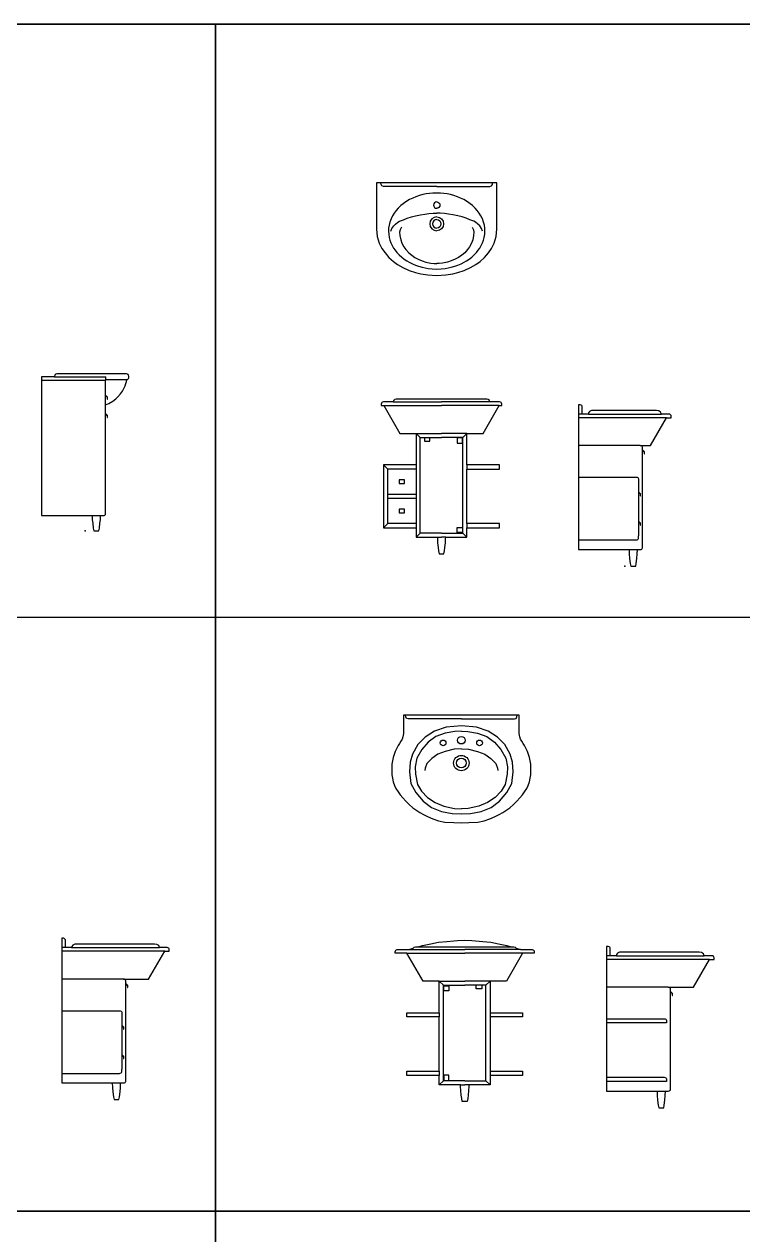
# Model space of a CAD drawing. Header units: millimetres. Extents: x 238.8 to 256.8, y 165 to 177.8.
# Drawn here: x 243.73 to 247.61, y 171.24 to 177.77 of the extents above; entities that cross this region are included whole.
import ezdxf

# ---------------------------------------------------------------- set-up
doc = ezdxf.new("R2010")
doc.units = ezdxf.units.MM

msp = doc.modelspace()

# ---------------------------------------------------------------- linework, layer by layer
at = {"color": 252}
for p, q in [((238.7604, 177.771), (256.7604, 177.771)), ((238.7604, 177.771), (256.7604, 177.771)), ((256.7604, 177.771), (238.7604, 177.771)), ((244.7604, 177.771), (244.7604, 177.771)), ((244.7604, 177.771), (244.7604, 164.971)), ((244.7604, 164.971), (244.7604, 177.771)), ((256.7604, 174.571), (238.7604, 174.571)), ((238.7604, 171.371), (256.7604, 171.371)), ((256.7604, 171.371), (238.7604, 171.371))]:
    msp.add_line(p, q, dxfattribs=at)
at = {"color": 175}
for p, q in [((245.6533, 176.9064), (245.653, 176.9159)), ((246.2538, 176.9064), (246.2541, 176.9159)), ((245.6581, 176.8986), (245.6533, 176.9064)), ((245.667, 176.8958), (245.6581, 176.8986)), ((245.9536, 176.8958), (245.667, 176.8958)), ((245.8608, 176.8473), (245.8418, 176.8409)), ((245.8792, 176.8522), (245.8608, 176.8473)), ((245.8966, 176.8558), (245.8792, 176.8522)), ((245.9149, 176.8585), (245.8966, 176.8558)), ((245.9323, 176.8601), (245.9149, 176.8585)), ((245.9536, 176.8608), (245.9323, 176.8601)), ((245.9536, 176.8958), (246.2401, 176.8958)), ((245.9748, 176.8601), (245.9536, 176.8608)), ((245.9922, 176.8585), (245.9748, 176.8601)), ((246.0105, 176.8558), (245.9922, 176.8585)), ((246.0279, 176.8522), (246.0105, 176.8558)), ((246.0464, 176.8473), (246.0279, 176.8522)), ((246.0653, 176.8409), (246.0464, 176.8473)), ((246.2401, 176.8958), (246.249, 176.8986)), ((246.249, 176.8986), (246.2538, 176.9064)), ((245.7465, 176.7797), (245.7347, 176.7664)), ((245.7601, 176.7927), (245.7465, 176.7797)), ((245.773, 176.8033), (245.7601, 176.7927)), ((245.7878, 176.8137), (245.773, 176.8033)), ((245.8069, 176.825), (245.7878, 176.8137)), ((245.8244, 176.8337), (245.8069, 176.825)), ((245.8418, 176.8409), (245.8244, 176.8337)), ((245.9374, 176.8025), (245.9361, 176.7958)), ((245.9361, 176.7958), (245.9374, 176.7891)), ((245.9412, 176.8081), (245.9374, 176.8025)), ((245.9374, 176.7891), (245.9412, 176.7834)), ((245.9469, 176.8119), (245.9412, 176.8081)), ((245.9412, 176.7834), (245.9469, 176.7796)), ((245.9536, 176.8133), (245.9469, 176.8119)), ((245.9469, 176.7796), (245.9536, 176.7783)), ((245.9536, 176.8133), (245.9603, 176.8119)), ((245.9603, 176.7796), (245.9536, 176.7783)), ((245.9603, 176.8119), (245.9659, 176.8081)), ((245.9659, 176.7834), (245.9603, 176.7796)), ((245.9659, 176.8081), (245.9697, 176.8025)), ((245.9697, 176.7891), (245.9659, 176.7834)), ((245.9697, 176.8025), (245.9711, 176.7958)), ((245.9711, 176.7958), (245.9697, 176.7891)), ((246.0827, 176.8337), (246.0653, 176.8409)), ((246.1003, 176.825), (246.0827, 176.8337)), ((246.1193, 176.8137), (246.1003, 176.825)), ((246.1341, 176.8033), (246.1193, 176.8137)), ((246.147, 176.7927), (246.1341, 176.8033)), ((246.1607, 176.7797), (246.147, 176.7927)), ((246.1724, 176.7664), (246.1607, 176.7797)), ((245.7073, 176.7214), (245.7007, 176.7034)), ((245.7148, 176.7369), (245.7073, 176.7214)), ((245.7237, 176.7516), (245.7148, 176.7369)), ((245.7347, 176.7664), (245.7237, 176.7516)), ((245.7535, 176.7082), (245.774, 176.717)), ((245.774, 176.717), (245.7947, 176.7248)), ((245.7947, 176.7248), (245.8168, 176.7319)), ((245.8168, 176.7319), (245.8393, 176.738)), ((245.8393, 176.738), (245.8658, 176.7437)), ((245.8658, 176.7437), (245.8895, 176.7475)), ((245.8895, 176.7475), (245.9108, 176.7499)), ((245.9108, 176.7499), (245.9341, 176.7514)), ((245.927, 176.7213), (245.9189, 176.7091)), ((245.9392, 176.7294), (245.927, 176.7213)), ((245.9341, 176.7514), (245.9536, 176.7518)), ((245.9448, 176.716), (245.9373, 176.711)), ((245.9536, 176.7323), (245.9392, 176.7294)), ((245.9536, 176.7178), (245.9448, 176.716)), ((245.973, 176.7514), (245.9536, 176.7518)), ((245.9536, 176.7323), (245.9679, 176.7294)), ((245.9536, 176.7178), (245.9624, 176.716)), ((245.9624, 176.716), (245.9698, 176.711)), ((245.9679, 176.7294), (245.9801, 176.7213)), ((245.9963, 176.7499), (245.973, 176.7514)), ((245.9801, 176.7213), (245.9882, 176.7091)), ((246.0176, 176.7475), (245.9963, 176.7499)), ((246.0414, 176.7437), (246.0176, 176.7475)), ((246.0678, 176.738), (246.0414, 176.7437)), ((246.0903, 176.7319), (246.0678, 176.738)), ((246.1124, 176.7248), (246.0903, 176.7319)), ((246.1331, 176.717), (246.1124, 176.7248)), ((246.1536, 176.7082), (246.1331, 176.717)), ((246.1834, 176.7516), (246.1724, 176.7664)), ((246.1924, 176.7369), (246.1834, 176.7516)), ((246.1999, 176.7214), (246.1924, 176.7369)), ((246.2064, 176.7034), (246.1999, 176.7214)), ((245.6943, 176.6711), (245.6936, 176.6558)), ((245.6936, 176.6558), (245.6944, 176.639)), ((245.6965, 176.6867), (245.6943, 176.6711)), ((245.7007, 176.7034), (245.6965, 176.6867)), ((245.7061, 176.6543), (245.7123, 176.6694)), ((245.7123, 176.6694), (245.7215, 176.6833)), ((245.7215, 176.6833), (245.731, 176.6934)), ((245.731, 176.6934), (245.7439, 176.7031)), ((245.7439, 176.7031), (245.7535, 176.7082)), ((245.7557, 176.663), (245.7536, 176.6493)), ((245.7536, 176.6493), (245.7547, 176.6312)), ((245.7631, 176.6769), (245.7557, 176.663)), ((245.9189, 176.7091), (245.9161, 176.6948)), ((245.9161, 176.6948), (245.9189, 176.6804)), ((245.9189, 176.6804), (245.927, 176.6683)), ((245.927, 176.6683), (245.9392, 176.6601)), ((245.9323, 176.7036), (245.9306, 176.6948)), ((245.9306, 176.6948), (245.9323, 176.686)), ((245.9373, 176.711), (245.9323, 176.7036)), ((245.9323, 176.686), (245.9373, 176.6785)), ((245.9373, 176.6785), (245.9448, 176.6735)), ((245.9392, 176.6601), (245.9536, 176.6573)), ((245.9448, 176.6735), (245.9536, 176.6718)), ((245.9624, 176.6735), (245.9536, 176.6718)), ((245.9679, 176.6601), (245.9536, 176.6573)), ((245.9698, 176.6785), (245.9624, 176.6735)), ((245.9801, 176.6683), (245.9679, 176.6601)), ((245.9698, 176.711), (245.9748, 176.7036)), ((245.9748, 176.686), (245.9698, 176.6785)), ((245.9748, 176.7036), (245.9766, 176.6948)), ((245.9766, 176.6948), (245.9748, 176.686)), ((245.9882, 176.6804), (245.9801, 176.6683)), ((245.9882, 176.7091), (245.9911, 176.6948)), ((245.9911, 176.6948), (245.9882, 176.6804)), ((246.1441, 176.6769), (246.1514, 176.663)), ((246.1514, 176.663), (246.1536, 176.6493)), ((246.1536, 176.6493), (246.1524, 176.6312)), ((246.1632, 176.7031), (246.1536, 176.7082)), ((246.1761, 176.6934), (246.1632, 176.7031)), ((246.1856, 176.6833), (246.1761, 176.6934)), ((246.1948, 176.6694), (246.1856, 176.6833)), ((246.2011, 176.6543), (246.1948, 176.6694)), ((246.2106, 176.6867), (246.2064, 176.7034)), ((246.2128, 176.6711), (246.2106, 176.6867)), ((246.2127, 176.639), (246.2136, 176.6558)), ((246.2136, 176.6558), (246.2128, 176.6711)), ((245.6944, 176.639), (245.6972, 176.6214)), ((245.6972, 176.6214), (245.7014, 176.6058)), ((245.7014, 176.6058), (245.7067, 176.5915)), ((245.7067, 176.5915), (245.7135, 176.577)), ((245.7547, 176.6312), (245.7593, 176.6091)), ((245.7593, 176.6091), (245.766, 176.5908)), ((245.766, 176.5908), (245.7764, 176.571)), ((246.1411, 176.5908), (246.1307, 176.571)), ((246.1478, 176.6091), (246.1411, 176.5908)), ((246.1524, 176.6312), (246.1478, 176.6091)), ((246.1936, 176.577), (246.2004, 176.5915)), ((246.2004, 176.5915), (246.2057, 176.6058)), ((246.2057, 176.6058), (246.2099, 176.6214)), ((246.2099, 176.6214), (246.2127, 176.639)), ((245.7135, 176.577), (245.7211, 176.5639)), ((245.7211, 176.5639), (245.729, 176.5525)), ((245.729, 176.5525), (245.7392, 176.5397)), ((245.7392, 176.5397), (245.7507, 176.5276)), ((245.7507, 176.5276), (245.7647, 176.5148)), ((245.7764, 176.571), (245.7872, 176.5557)), ((245.7872, 176.5557), (245.8026, 176.5387)), ((245.8026, 176.5387), (245.8185, 176.525)), ((245.8185, 176.525), (245.8356, 176.5132)), ((246.0886, 176.525), (246.0715, 176.5132)), ((246.1045, 176.5387), (246.0886, 176.525)), ((246.1199, 176.5557), (246.1045, 176.5387)), ((246.1307, 176.571), (246.1199, 176.5557)), ((246.1424, 176.5148), (246.1564, 176.5276)), ((246.1564, 176.5276), (246.1679, 176.5397)), ((246.1679, 176.5397), (246.1781, 176.5525)), ((246.1781, 176.5525), (246.186, 176.5639)), ((246.186, 176.5639), (246.1936, 176.577)), ((245.7647, 176.5148), (245.7785, 176.5042)), ((245.7785, 176.5042), (245.7919, 176.4952)), ((245.7919, 176.4952), (245.8049, 176.4876)), ((245.8049, 176.4876), (245.8221, 176.4789)), ((245.8221, 176.4789), (245.8393, 176.4716)), ((245.8356, 176.5132), (245.8539, 176.5032)), ((245.8393, 176.4716), (245.8552, 176.466)), ((245.8539, 176.5032), (245.8747, 176.4944)), ((245.8552, 176.466), (245.8748, 176.4604)), ((245.8747, 176.4944), (245.8952, 176.4881)), ((245.8748, 176.4604), (245.8922, 176.4566)), ((245.8922, 176.4566), (245.908, 176.4539)), ((245.8952, 176.4881), (245.9217, 176.4829)), ((245.908, 176.4539), (245.9288, 176.4517)), ((245.9217, 176.4829), (245.9402, 176.4811)), ((245.9402, 176.4811), (245.9536, 176.4808)), ((245.9669, 176.4811), (245.9536, 176.4808)), ((245.9854, 176.4829), (245.9669, 176.4811)), ((245.9783, 176.4517), (245.9991, 176.4539)), ((246.0119, 176.4881), (245.9854, 176.4829)), ((245.9991, 176.4539), (246.0149, 176.4566)), ((246.0324, 176.4944), (246.0119, 176.4881)), ((246.0149, 176.4566), (246.0323, 176.4604)), ((246.0323, 176.4604), (246.0519, 176.466)), ((246.0532, 176.5032), (246.0324, 176.4944)), ((246.0519, 176.466), (246.0679, 176.4716)), ((246.0715, 176.5132), (246.0532, 176.5032)), ((246.0679, 176.4716), (246.085, 176.4789)), ((246.085, 176.4789), (246.1022, 176.4876)), ((246.1022, 176.4876), (246.1152, 176.4952)), ((246.1152, 176.4952), (246.1286, 176.5042)), ((246.1286, 176.5042), (246.1424, 176.5148)), ((245.9288, 176.4517), (245.9536, 176.4508)), ((245.9536, 176.4508), (245.9783, 176.4517)), ((243.8919, 175.8699), (244.1684, 175.8699)), ((244.1684, 175.8519), (244.1684, 175.8699)), ((243.8219, 175.8519), (244.1684, 175.8519)), ((244.1669, 175.7179), (244.1669, 175.8519)), ((244.1684, 175.8553), (244.2834, 175.8553)), ((244.169, 175.7694), (244.1669, 175.7694)), ((244.1669, 175.7673), (244.1679, 175.7673)), ((244.1679, 175.7673), (244.1759, 175.7594)), ((244.1779, 175.7604), (244.169, 175.7694)), ((244.1759, 175.7594), (244.1759, 175.7494)), ((244.1759, 175.7494), (244.1779, 175.7494)), ((244.1779, 175.7494), (244.1779, 175.7604)), ((245.7195, 175.7345), (245.9795, 175.7345)), ((246.2395, 175.7345), (245.9795, 175.7345)), ((244.1669, 175.6694), (244.1669, 175.6674)), ((245.6678, 175.7145), (245.9795, 175.7145)), ((246.2911, 175.7145), (245.9795, 175.7145)), ((246.739, 175.6685), (246.719, 175.6685)), ((246.772, 175.6685), (247.166, 175.6685)), ((247.194, 175.6485), (246.719, 175.6485)), ((245.8421, 175.5646), (245.9795, 175.5646)), ((245.8647, 175.5419), (245.8421, 175.5646)), ((245.8647, 175.0271), (245.8647, 175.5419)), ((245.8647, 175.5419), (245.9795, 175.5419)), ((245.8871, 175.5419), (245.8871, 175.5219)), ((245.9171, 175.5219), (245.9171, 175.5419)), ((246.1169, 175.5646), (245.9795, 175.5646)), ((246.0943, 175.5419), (245.9795, 175.5419)), ((246.0647, 175.5398), (246.0647, 175.5123)), ((246.0922, 175.5398), (246.0647, 175.5398)), ((246.0922, 175.5123), (246.0922, 175.5398)), ((246.0943, 175.5419), (246.1169, 175.5646)), ((246.0943, 175.0271), (246.0943, 175.5419)), ((245.8871, 175.5219), (245.9171, 175.5219)), ((246.0647, 175.5123), (246.0922, 175.5123)), ((247.052, 175.4985), (246.719, 175.4985)), ((247.064, 175.4739), (247.064, 175.4718)), ((245.6895, 175.3718), (245.6671, 175.3942)), ((245.6894, 175.0782), (245.6895, 175.3718)), ((245.8421, 175.3718), (245.6895, 175.3718)), ((245.8421, 175.3942), (245.8421, 175.3718)), ((246.1169, 175.3942), (246.1169, 175.3718)), ((245.7507, 175.3137, 0), (245.7507, 175.2937, 0)), ((245.7807, 175.3137, 0), (245.7507, 175.3137, 0)), ((245.7507, 175.2937, 0), (245.7807, 175.2937, 0)), ((245.7807, 175.2937, 0), (245.7807, 175.3137, 0)), ((246.719, 175.3281), (247.0304, 175.3281)), ((247.0304, 175.3281), (247.0346, 175.3276)), ((247.0346, 175.3276), (247.0383, 175.3261)), ((247.0383, 175.3261), (247.0412, 175.3231)), ((247.0412, 175.3231), (247.0425, 175.32)), ((247.0425, 175.32), (247.0425, 175.3058)), ((247.0425, 175.3058), (247.0425, 175.0126)), ((245.8421, 175.2355, 0), (245.6894, 175.2355, 0)), ((245.8421, 175.213, 0), (245.6894, 175.213, 0)), ((247.0445, 175.2481), (247.0425, 175.2481)), ((247.0425, 175.246), (247.0435, 175.246)), ((247.0435, 175.246), (247.0514, 175.2381)), ((247.0535, 175.2391), (247.0445, 175.2481)), ((247.0514, 175.2381), (247.0514, 175.2281)), ((247.0514, 175.2281), (247.0535, 175.2281)), ((247.0535, 175.2281), (247.0535, 175.2391)), ((245.7507, 175.1556, 0), (245.7507, 175.1356, 0)), ((245.7807, 175.1556, 0), (245.7507, 175.1556, 0)), ((245.7807, 175.1356, 0), (245.7807, 175.1556, 0)), ((244.0944, 175.1219), (244.1394, 175.1219)), ((245.7507, 175.1356, 0), (245.7807, 175.1356, 0)), ((247.0445, 175.0903), (247.0425, 175.0903)), ((247.0425, 175.0883), (247.0435, 175.0883)), ((247.0435, 175.0883), (247.0514, 175.0803)), ((247.0535, 175.0813), (247.0445, 175.0903)), ((247.0535, 175.0703), (247.0535, 175.0813)), ((245.6894, 175.0782), (245.667, 175.0558)), ((245.8421, 175.0782), (245.6894, 175.0782)), ((245.8421, 175.0782), (245.8421, 175.0558)), ((245.8647, 175.0271), (245.8421, 175.0045)), ((245.9795, 175.0271), (245.8647, 175.0271)), ((245.9795, 175.0271), (246.0943, 175.0271)), ((246.0647, 175.0293), (246.0647, 175.0568)), ((246.0647, 175.0568), (246.0922, 175.0568)), ((246.0922, 175.0293), (246.0647, 175.0293)), ((246.0922, 175.0568), (246.0922, 175.0293)), ((246.0943, 175.0271), (246.1169, 175.0045)), ((246.1169, 175.0782), (246.1169, 175.0558)), ((247.0514, 175.0803), (247.0514, 175.0703)), ((247.0514, 175.0703), (247.0535, 175.0703)), ((245.9568, 175.0045), (245.9795, 175.0045)), ((246.0022, 175.0045), (245.9795, 175.0045)), ((246.719, 174.9903), (247.0304, 174.9903)), ((247.0304, 174.9903), (247.0346, 174.9908)), ((247.0346, 174.9908), (247.0383, 174.9923)), ((247.0383, 174.9923), (247.0412, 174.9953)), ((247.0412, 174.9953), (247.0425, 174.9984)), ((247.0425, 174.9984), (247.0425, 175.0126)), ((246.9915, 174.9386), (247.0364, 174.9386)), ((245.7862, 174.0352), (245.7859, 174.0446)), ((246.3868, 174.0352), (246.3871, 174.0446)), ((245.791, 174.0273), (245.7862, 174.0352)), ((245.8, 174.0246), (245.791, 174.0273)), ((246.0865, 174.0246), (245.8, 174.0246)), ((246.0046, 173.9805), (245.9423, 173.9592)), ((246.0865, 173.9867), (246.0046, 173.9805)), ((246.0865, 174.0246), (246.373, 174.0246)), ((246.1684, 173.9805), (246.0865, 173.9867)), ((246.2307, 173.9592), (246.1684, 173.9805)), ((246.373, 174.0246), (246.382, 174.0273)), ((246.382, 174.0273), (246.3868, 174.0352)), ((245.8906, 173.9273), (245.8511, 173.8863)), ((245.9423, 173.9592), (245.8906, 173.9273)), ((245.9484, 173.9304), (245.9073, 173.9)), ((246.0001, 173.9486), (245.9484, 173.9304)), ((246.0518, 173.9577), (246.0001, 173.9486)), ((246.0865, 173.9588), (246.0518, 173.9577)), ((246.0865, 173.9588), (246.1212, 173.9577)), ((246.1212, 173.9577), (246.1729, 173.9486)), ((246.1729, 173.9486), (246.2246, 173.9304)), ((246.2246, 173.9304), (246.2657, 173.9)), ((246.2824, 173.9273), (246.2307, 173.9592)), ((246.3219, 173.8863), (246.2824, 173.9273)), ((245.8511, 173.8863), (245.8222, 173.8347)), ((245.8739, 173.8605), (245.8465, 173.8134)), ((245.9073, 173.9), (245.8739, 173.8605)), ((245.9985, 173.8499), (245.959, 173.8347)), ((246.0472, 173.862), (245.9985, 173.8499)), ((246.0865, 173.8643), (246.0472, 173.862)), ((246.0865, 173.8643), (246.1258, 173.862)), ((246.1258, 173.862), (246.1744, 173.8499)), ((246.1744, 173.8499), (246.214, 173.8347)), ((246.2657, 173.9), (246.2991, 173.8605)), ((246.2991, 173.8605), (246.3265, 173.8134)), ((246.3508, 173.8347), (246.3219, 173.8863)), ((245.81, 173.7921), (245.8065, 173.739)), ((245.8222, 173.8347), (245.81, 173.7921)), ((245.8465, 173.8134), (245.8374, 173.7663)), ((245.8997, 173.7846), (245.8906, 173.7587)), ((245.9271, 173.8119), (245.8997, 173.7846)), ((245.959, 173.8347), (245.9271, 173.8119)), ((246.214, 173.8347), (246.2459, 173.8119)), ((246.2459, 173.8119), (246.2733, 173.7846)), ((246.2733, 173.7846), (246.2824, 173.7587)), ((246.3265, 173.8134), (246.3356, 173.7663)), ((246.363, 173.7921), (246.3508, 173.8347)), ((246.3665, 173.739), (246.363, 173.7921)), ((245.8065, 173.739), (245.8146, 173.6767)), ((245.8374, 173.7663), (245.8389, 173.7268)), ((245.8389, 173.7268), (245.8495, 173.6706)), ((245.8906, 173.7587), (245.8891, 173.7466)), ((246.2824, 173.7587), (246.2839, 173.7466)), ((246.3341, 173.7268), (246.3235, 173.6706)), ((246.3356, 173.7663), (246.3341, 173.7268)), ((246.3584, 173.6767), (246.3665, 173.739)), ((245.8146, 173.6767), (245.8404, 173.6281)), ((245.8495, 173.6706), (245.8724, 173.6357)), ((246.3235, 173.6706), (246.3006, 173.6357)), ((246.3326, 173.6281), (246.3584, 173.6767)), ((245.8404, 173.6281), (245.88, 173.581)), ((245.8724, 173.6357), (245.9043, 173.6008)), ((245.88, 173.581), (245.9256, 173.5476)), ((245.9043, 173.6008), (245.9453, 173.5734)), ((246.2687, 173.6008), (246.2277, 173.5734)), ((246.2474, 173.5476), (246.293, 173.581)), ((246.3006, 173.6357), (246.2687, 173.6008)), ((246.293, 173.581), (246.3326, 173.6281)), ((245.9256, 173.5476), (245.9803, 173.5248)), ((245.9453, 173.5734), (245.9925, 173.5537)), ((245.9803, 173.5248), (246.0366, 173.5157)), ((245.9925, 173.5537), (246.0502, 173.5415)), ((246.0366, 173.5157), (246.0865, 173.5127)), ((246.0502, 173.5415), (246.0865, 173.5407)), ((246.1228, 173.5415), (246.0865, 173.5407)), ((246.0865, 173.5127), (246.1364, 173.5157)), ((246.1805, 173.5537), (246.1228, 173.5415)), ((246.1364, 173.5157), (246.1927, 173.5248)), ((246.2277, 173.5734), (246.1805, 173.5537)), ((246.1927, 173.5248), (246.2474, 173.5476)), ((243.9508, 172.7918), (243.9308, 172.7918)), ((244.4858, 172.7718), (243.9308, 172.7718)), ((243.9838, 172.7918), (244.4578, 172.7918)), ((245.793, 172.7611), (246.1047, 172.7611)), ((245.8037, 172.781), (246.1047, 172.781)), ((245.8247, 172.781), (245.8264, 172.788)), ((245.8532, 172.796), (246.1047, 172.796)), ((246.1047, 172.796), (246.3562, 172.796)), ((246.4056, 172.781), (246.1047, 172.781)), ((246.4163, 172.7611), (246.1047, 172.7611)), ((246.383, 172.788), (246.3847, 172.781)), ((246.8901, 172.748), (246.8701, 172.748)), ((246.9231, 172.748), (247.3971, 172.748)), ((247.4251, 172.7281), (246.8701, 172.7281)), ((244.2638, 172.6217), (243.9308, 172.6217)), ((245.9672, 172.6111), (246.1047, 172.6111)), ((245.9898, 172.5885), (245.9672, 172.6111)), ((246.2421, 172.6111), (246.1047, 172.6111)), ((246.2195, 172.5885), (246.2421, 172.6111)), ((244.2758, 172.5971), (244.2758, 172.595)), ((245.9898, 172.0737), (245.9898, 172.5885)), ((245.9898, 172.5885), (246.1047, 172.5885)), ((245.992, 172.5588), (245.992, 172.5863)), ((245.992, 172.5863), (246.0195, 172.5863)), ((246.0195, 172.5588), (245.992, 172.5588)), ((246.0195, 172.5863), (246.0195, 172.5588)), ((246.2195, 172.5885), (246.1047, 172.5885)), ((246.1671, 172.5685), (246.1671, 172.5885)), ((246.1971, 172.5685), (246.1671, 172.5685)), ((246.1971, 172.5885), (246.1971, 172.5685)), ((246.2195, 172.0737), (246.2195, 172.5885)), ((247.2031, 172.578), (246.8701, 172.578)), ((247.2151, 172.5534), (247.2151, 172.5513)), ((243.9308, 172.4513), (244.2423, 172.4513)), ((244.2423, 172.4513), (244.2465, 172.4508)), ((244.2465, 172.4508), (244.2502, 172.4493)), ((244.2502, 172.4493), (244.2531, 172.4463)), ((244.2531, 172.4463), (244.2543, 172.4432)), ((244.2543, 172.4432), (244.2543, 172.429)), ((244.2543, 172.429), (244.2543, 172.1358)), ((245.9672, 172.4407), (245.9672, 172.4184)), ((246.2421, 172.4407), (246.2421, 172.4184)), ((246.8701, 172.4076), (247.1816, 172.4076)), ((247.1816, 172.4076), (247.1858, 172.4071)), ((247.1858, 172.4071), (247.1895, 172.4056)), ((247.1895, 172.4056), (247.1924, 172.4026)), ((247.1936, 172.3853), (246.8701, 172.3853)), ((247.1924, 172.4026), (247.1936, 172.3995)), ((247.1936, 172.3995), (247.1936, 172.3853)), ((243.9308, 172.1135), (244.2423, 172.1135)), ((244.2423, 172.1135), (244.2465, 172.114)), ((244.2465, 172.114), (244.2502, 172.1155)), ((244.2502, 172.1155), (244.2531, 172.1185)), ((244.2531, 172.1185), (244.2543, 172.1216)), ((244.2543, 172.1216), (244.2543, 172.1358)), ((245.9672, 172.1247), (245.9672, 172.1023)), ((246.0195, 172.1033), (245.992, 172.1033)), ((245.992, 172.1033), (245.992, 172.0758)), ((246.0195, 172.0758), (246.0195, 172.1033)), ((246.2421, 172.1247), (246.2421, 172.1023)), ((246.8701, 172.0921), (247.1816, 172.0921)), ((247.1816, 172.0921), (247.1858, 172.0916)), ((247.1858, 172.0916), (247.1895, 172.0901)), ((247.1895, 172.0901), (247.1924, 172.0871)), ((247.1924, 172.0871), (247.1936, 172.084)), ((247.1936, 172.084), (247.1936, 172.0698)), ((244.2033, 172.0618), (244.2483, 172.0618)), ((245.9898, 172.0737), (245.9672, 172.051)), ((246.1047, 172.0737), (245.9898, 172.0737)), ((245.992, 172.0758), (246.0195, 172.0758)), ((246.082, 172.051), (246.1047, 172.051)), ((246.1047, 172.0737), (246.2195, 172.0737)), ((246.1274, 172.051), (246.1047, 172.051)), ((246.2195, 172.0737), (246.2421, 172.051)), ((247.1936, 172.0698), (246.8701, 172.0698)), ((247.1426, 172.0181), (247.1876, 172.0181))]:
    msp.add_line(p, q, dxfattribs=at)
for points in [[(245.6286, 176.9159), (245.6286, 176.6659), (245.6328, 176.6258), (245.6434, 176.5911), (245.6582, 176.5615), (245.6748, 176.5374), (245.6958, 176.5136), (245.7199, 176.4921), (245.7428, 176.4756), (245.7715, 176.4588), (245.8052, 176.4434), (245.8389, 176.432), (245.8673, 176.4248), (245.9051, 176.4187), (245.9536, 176.4159), (246.0021, 176.4187), (246.0398, 176.4248), (246.0682, 176.432), (246.1019, 176.4434), (246.1356, 176.4588), (246.1643, 176.4756), (246.1872, 176.4921), (246.2113, 176.5136), (246.2323, 176.5374), (246.2489, 176.5615), (246.2637, 176.5911), (246.2744, 176.6258), (246.2786, 176.6659), (246.2786, 176.9159)], [(246.211, 175.7495), (245.9795, 175.7495), (245.748, 175.7495), (245.7347, 175.7495), (245.7273, 175.7479), (245.7214, 175.7421), (245.7212, 175.7414), (245.7195, 175.7345), (245.666, 175.7345), (245.662, 175.7335), (245.658, 175.7309), (245.6552, 175.7272), (245.6545, 175.7225), (245.6545, 175.7145), (245.6678, 175.7145), (245.7545, 175.5646), (245.8421, 175.5646), (245.8421, 175.3942), (245.6671, 175.3942), (245.6671, 175.3718), (245.667, 175.0782), (245.667, 175.0558), (245.8421, 175.0558), (245.8421, 175.0045), (245.9568, 175.0045), (245.9572, 174.9955), (245.9582, 174.9743), (245.9607, 174.949), (245.9632, 174.9308), (245.9662, 174.9145), (245.9795, 174.9145), (245.9928, 174.9145), (245.9958, 174.9308), (245.9983, 174.949), (246.0008, 174.9743), (246.0018, 174.9955), (246.0022, 175.0045), (246.1169, 175.0045), (246.1169, 175.0558), (246.292, 175.0558), (246.292, 175.0782), (246.1169, 175.0782), (246.1169, 175.3718), (246.2919, 175.3718), (246.2919, 175.3942), (246.1169, 175.3942), (246.1169, 175.5646), (246.2045, 175.5646), (246.2911, 175.7145), (246.3045, 175.7145), (246.3045, 175.7225), (246.3037, 175.7272), (246.301, 175.7309), (246.297, 175.7335), (246.293, 175.7345), (246.2395, 175.7345), (246.2378, 175.7414), (246.2378, 175.7414), (246.2376, 175.7421), (246.2317, 175.7479), (246.2243, 175.7495)], [(246.7733, 175.6745), (246.772, 175.6685), (246.739, 175.6685), (246.739, 175.706), (246.7382, 175.7108), (246.7359, 175.7146), (246.7323, 175.7172), (246.7279, 175.7185), (246.719, 175.7185), (246.719, 174.9386), (246.9915, 174.9386), (246.9922, 174.9148), (246.9943, 174.8898), (246.9977, 174.863), (247.0007, 174.8485), (247.0272, 174.8485), (247.0302, 174.863), (247.0336, 174.8898), (247.0357, 174.9148), (247.0364, 174.9386), (247.052, 174.9386), (247.0565, 174.9392), (247.0605, 174.9411), (247.063, 174.9438), (247.064, 174.9472), (247.064, 175.4718), (247.065, 175.4718), (247.0729, 175.4639), (247.0729, 175.4539), (247.075, 175.4539), (247.075, 175.4649), (247.066, 175.4739), (247.064, 175.4739), (247.064, 175.4899), (247.0631, 175.4933), (247.0606, 175.4959), (247.0565, 175.4978), (247.052, 175.4985), (247.1073, 175.4985), (247.194, 175.6485), (247.219, 175.6485), (247.219, 175.6565), (247.2184, 175.6612), (247.2158, 175.6651), (247.2118, 175.6676), (247.2075, 175.6685), (247.166, 175.6685), (247.1619, 175.6791), (247.1519, 175.6858), (247.1387, 175.6871), (246.7892, 175.6871), (246.7786, 175.6818)], [(246.0865, 173.4646), (246.127, 173.4661), (246.1749, 173.4686), (246.2093, 173.4759), (246.2408, 173.4869), (246.2699, 173.4983), (246.2908, 173.5088), (246.3107, 173.5203), (246.3274, 173.5308), (246.3479, 173.5455), (246.3688, 173.5633), (246.3866, 173.5806), (246.4018, 173.5984), (246.4169, 173.6157), (246.4274, 173.6309), (246.4394, 173.6492), (246.4468, 173.666), (246.4536, 173.6859), (246.4583, 173.7047), (246.4609, 173.7241), (246.4612, 173.7436), (246.4615, 173.7605), (246.4608, 173.7803), (246.458, 173.7984), (246.454, 173.8168), (246.4494, 173.8326), (246.4431, 173.8498), (246.435, 173.8668), (246.4276, 173.8809), (246.4204, 173.8921), (246.4126, 173.9044), (246.4063, 173.9159), (246.4015, 173.9284), (246.3994, 173.9467), (246.3994, 174.0446), (246.0865, 174.0446), (245.7736, 174.0446), (245.7736, 173.9467), (245.7715, 173.9284), (245.7667, 173.9159), (245.7604, 173.9044), (245.7526, 173.8921), (245.7454, 173.8809), (245.738, 173.8668), (245.7299, 173.8498), (245.7236, 173.8326), (245.719, 173.8168), (245.715, 173.7984), (245.7122, 173.7803), (245.7115, 173.7605), (245.7118, 173.7436), (245.7121, 173.7241), (245.7147, 173.7047), (245.7194, 173.6859), (245.7262, 173.666), (245.7336, 173.6492), (245.7456, 173.6309), (245.7561, 173.6157), (245.7712, 173.5984), (245.7864, 173.5806), (245.8042, 173.5633), (245.8251, 173.5455), (245.8456, 173.5308), (245.8623, 173.5203), (245.8822, 173.5088), (245.9031, 173.4983), (245.9322, 173.4869), (245.9637, 173.4759), (245.9981, 173.4686), (246.046, 173.4661)], [(243.9851, 172.7977), (243.9838, 172.7918), (243.9508, 172.7918), (243.9508, 172.8292), (243.95, 172.834), (243.9477, 172.8378), (243.9442, 172.8404), (243.9397, 172.8418), (243.9308, 172.8418), (243.9308, 172.0618), (244.2033, 172.0618), (244.2041, 172.038), (244.2062, 172.013), (244.2095, 171.9862), (244.2125, 171.9718), (244.2391, 171.9718), (244.2421, 171.9862), (244.2454, 172.013), (244.2475, 172.038), (244.2483, 172.0618), (244.2638, 172.0618), (244.2684, 172.0624), (244.2723, 172.0643), (244.2749, 172.0671), (244.2758, 172.0704), (244.2758, 172.595), (244.2768, 172.595), (244.2848, 172.5871), (244.2848, 172.5771), (244.2868, 172.5771), (244.2868, 172.5881), (244.2779, 172.5971), (244.2758, 172.5971), (244.2758, 172.6131), (244.2749, 172.6165), (244.2725, 172.6191), (244.2684, 172.621), (244.2638, 172.6217), (244.3992, 172.6217), (244.4858, 172.7718), (244.5108, 172.7718), (244.5108, 172.7798), (244.5103, 172.7844), (244.5076, 172.7883), (244.5036, 172.7909), (244.4994, 172.7918), (244.4578, 172.7918), (244.4537, 172.8023), (244.4438, 172.809), (244.4305, 172.8103), (244.001, 172.8103), (243.9904, 172.805)], [(245.8265, 172.7886), (245.8325, 172.7944), (245.8399, 172.796), (245.8532, 172.796), (245.8771, 172.8026), (245.9228, 172.8126), (245.9637, 172.8201), (246.0076, 172.8253), (246.0455, 172.8286), (246.0664, 172.8302), (246.1047, 172.831), (246.143, 172.8302), (246.1638, 172.8286), (246.2018, 172.8253), (246.2457, 172.8201), (246.2866, 172.8126), (246.3323, 172.8026), (246.3562, 172.796), (246.3695, 172.796), (246.3768, 172.7944), (246.3828, 172.7886), (246.383, 172.788), (246.4056, 172.781), (246.4682, 172.781), (246.4721, 172.7801), (246.4762, 172.7775), (246.4789, 172.7737), (246.4797, 172.769), (246.4797, 172.7611), (246.4163, 172.7611), (246.3297, 172.6111), (246.2421, 172.6111), (246.2421, 172.4407), (246.4171, 172.4407), (246.4171, 172.4184), (246.2421, 172.4184), (246.2421, 172.1247), (246.4171, 172.1247), (246.4171, 172.1023), (246.2421, 172.1023), (246.2421, 172.051), (246.1274, 172.051), (246.127, 172.0421), (246.126, 172.0209), (246.1235, 171.9955), (246.1209, 171.9774), (246.118, 171.961), (246.1047, 171.961), (246.0914, 171.961), (246.0884, 171.9774), (246.0858, 171.9955), (246.0834, 172.0209), (246.0824, 172.0421), (246.082, 172.051), (245.9672, 172.051), (245.9672, 172.1023), (245.7922, 172.1023), (245.7922, 172.1247), (245.9672, 172.1247), (245.9672, 172.4184), (245.7922, 172.4184), (245.7922, 172.4407), (245.9672, 172.4407), (245.9672, 172.6111), (245.8797, 172.6111), (245.793, 172.7611), (245.7297, 172.7611), (245.7297, 172.769), (245.7304, 172.7737), (245.7331, 172.7775), (245.7372, 172.7801), (245.7411, 172.781), (245.8037, 172.781), (245.8264, 172.788)], [(246.9244, 172.754), (246.9231, 172.748), (246.8901, 172.748), (246.8901, 172.7855), (246.8893, 172.7903), (246.887, 172.7941), (246.8835, 172.7967), (246.879, 172.798), (246.8701, 172.798), (246.8701, 172.0181), (247.1426, 172.0181), (247.1434, 171.9943), (247.1455, 171.9693), (247.1488, 171.9425), (247.1518, 171.928), (247.1784, 171.928), (247.1814, 171.9425), (247.1847, 171.9693), (247.1868, 171.9943), (247.1876, 172.0181), (247.2031, 172.0181), (247.2077, 172.0187), (247.2116, 172.0206), (247.2142, 172.0233), (247.2151, 172.0267), (247.2151, 172.5513), (247.2161, 172.5513), (247.2241, 172.5434), (247.2241, 172.5334), (247.2261, 172.5334), (247.2261, 172.5444), (247.2172, 172.5534), (247.2151, 172.5534), (247.2151, 172.5694), (247.2142, 172.5728), (247.2117, 172.5754), (247.2077, 172.5773), (247.2031, 172.578), (247.3385, 172.578), (247.4251, 172.7281), (247.4501, 172.7281), (247.4501, 172.736), (247.4496, 172.7407), (247.4469, 172.7446), (247.4429, 172.7471), (247.4387, 172.748), (247.3971, 172.748), (247.393, 172.7586), (247.3831, 172.7653), (247.3698, 172.7666), (246.9403, 172.7666), (246.9297, 172.7613)]]:
    msp.add_lwpolyline(points, close=True, dxfattribs=at)
msp.add_lwpolyline([(243.8219, 175.8699), (243.8219, 175.1219), (244.0944, 175.1219), (244.0952, 175.0982), (244.0973, 175.0811), (244.1006, 175.0543), (244.1036, 175.0399), (244.1302, 175.0399), (244.1332, 175.0543), (244.1365, 175.0811), (244.1386, 175.0982), (244.1394, 175.1219), (244.1549, 175.1219), (244.1595, 175.1225), (244.1634, 175.1244), (244.166, 175.1272), (244.1669, 175.1305), (244.1669, 175.5316), (244.1669, 175.6674), (244.1679, 175.6674), (244.1759, 175.6594), (244.1759, 175.6494), (244.1779, 175.6494), (244.1779, 175.6604), (244.169, 175.6694), (244.1669, 175.6694), (244.1669, 175.7179), (244.1839, 175.7254), (244.2054, 175.7386), (244.2219, 175.7514), (244.2329, 175.7621), (244.2472, 175.7772), (244.2581, 175.7914), (244.2692, 175.8144), (244.2722, 175.8201), (244.2817, 175.8519), (244.2821, 175.854), (244.2834, 175.8553), (244.287, 175.8572), (244.2904, 175.8608), (244.2919, 175.8649), (244.2919, 175.8699), (244.2919, 175.8729, 0.414214), (244.2799, 175.8849), (243.9039, 175.8849, 0.414214), (243.8919, 175.8729), (243.8919, 175.8699)], format="xyb", close=True, dxfattribs=at)
for points in [[(245.8421, 175.3718), (245.8421, 175.0782)], [(244.2543, 172.3692), (244.2553, 172.3692), (244.2633, 172.3613), (244.2633, 172.3513), (244.2653, 172.3513), (244.2653, 172.3623), (244.2564, 172.3713), (244.2543, 172.3713)], [(244.2543, 172.2115), (244.2553, 172.2115), (244.2633, 172.2035), (244.2633, 172.1935), (244.2653, 172.1935), (244.2653, 172.2046), (244.2564, 172.2135), (244.2543, 172.2135)]]:
    msp.add_lwpolyline(points, dxfattribs=at)
for centre, radius in [((245.9883, 173.8954), 0.0154), ((246.0865, 173.9101), 0.0205), ((246.1847, 173.8954), 0.0154), ((246.0865, 173.7867), 0.0415), ((246.0865, 173.7867), 0.0261)]:
    msp.add_circle(centre, radius, dxfattribs=at)
for p in [(244.0569, 175.0399), (246.969, 174.8485)]:
    msp.add_point(p, dxfattribs=at)

doc.saveas('drawing.dxf')
